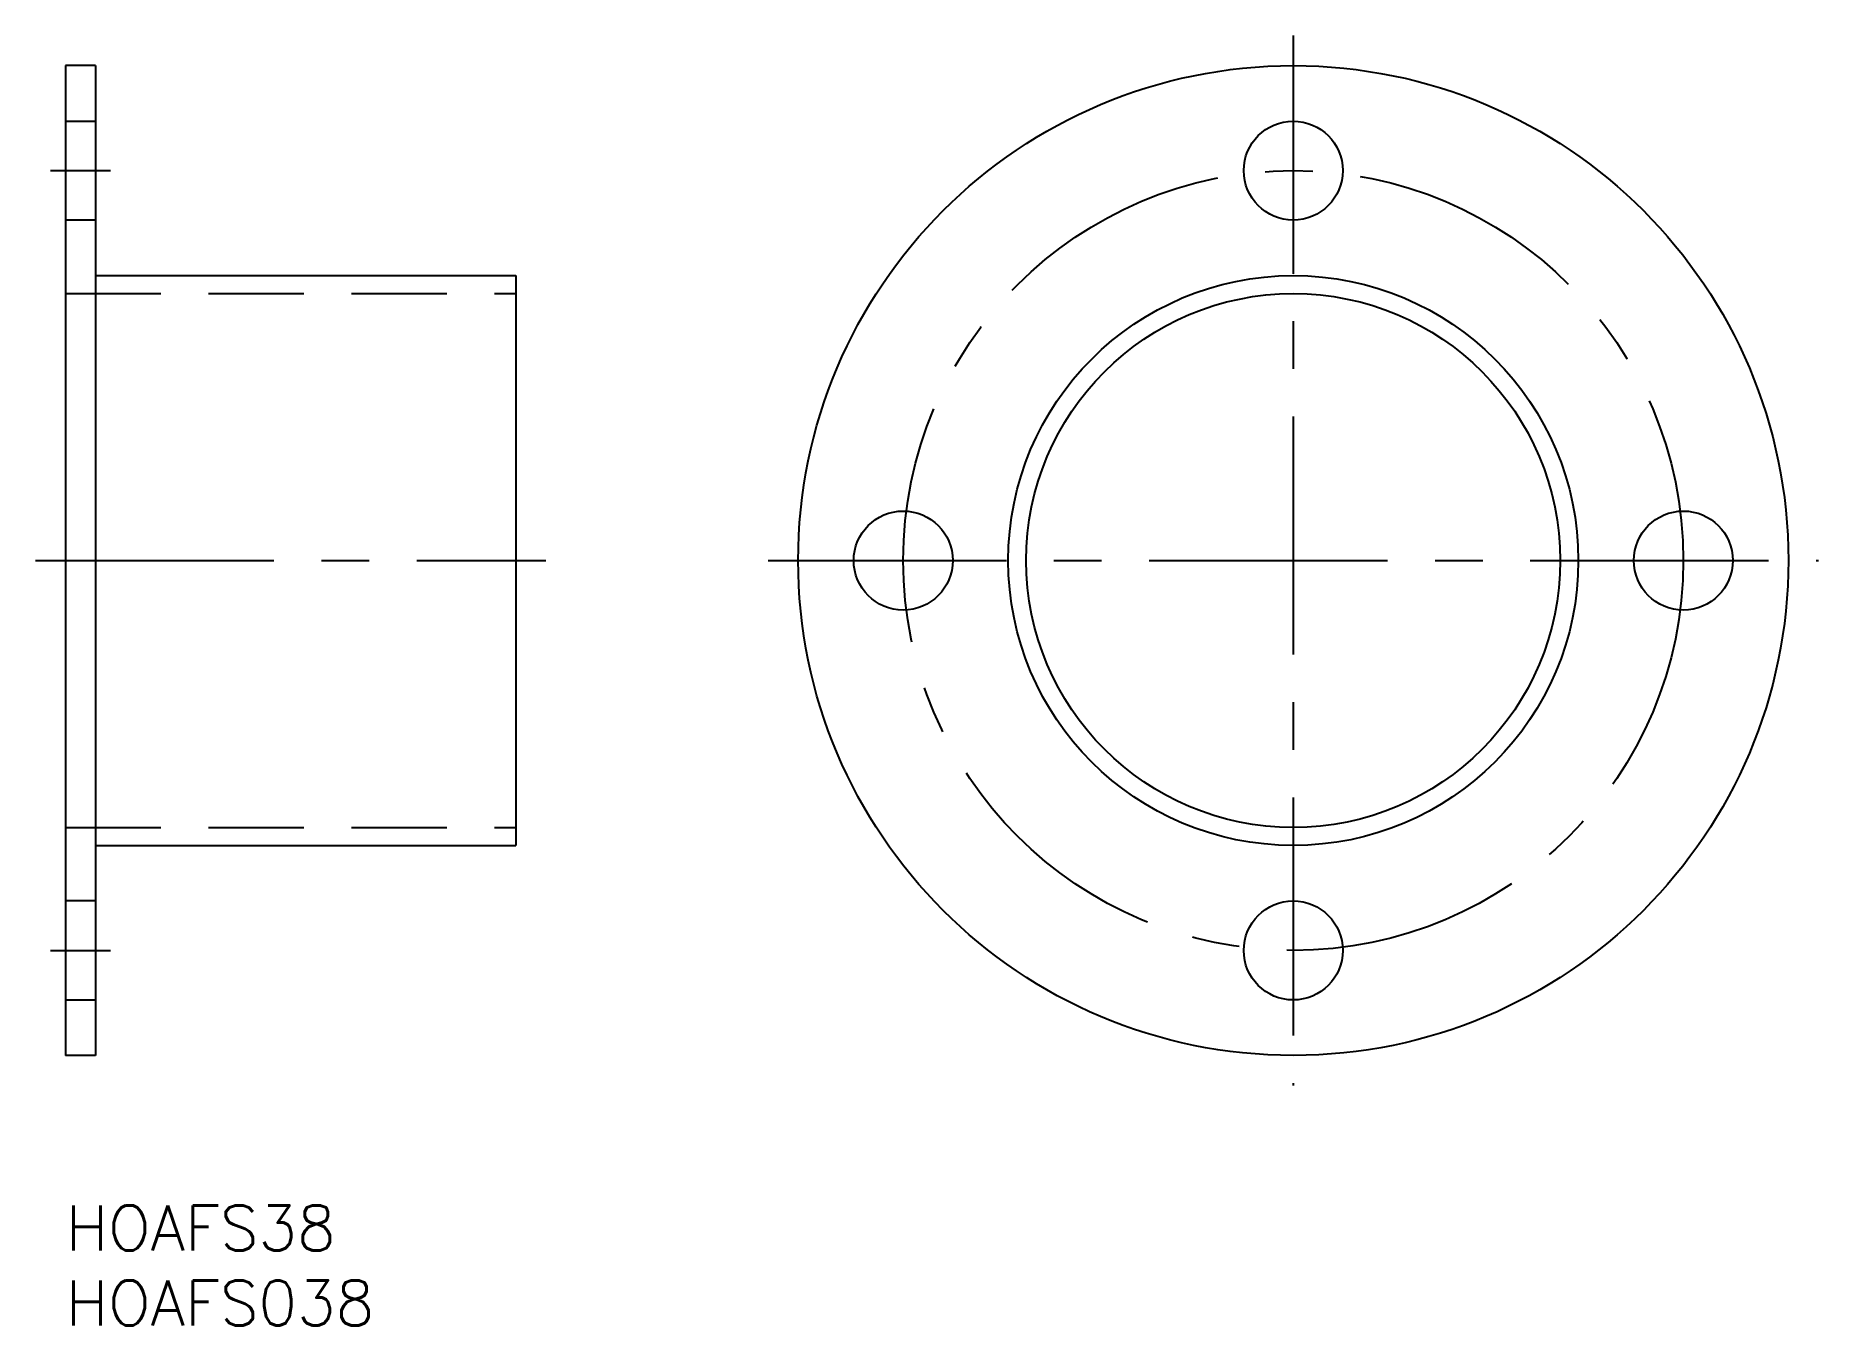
# Model space of a CAD drawing. Extents: x -2 to 117, y -8 to 78.
import ezdxf

# ---------------------------------------------------------------- set-up
doc = ezdxf.new("R2010")
doc.units = 0
doc.header["$LTSCALE"] = 0.5
doc.linetypes.add('CENTER', pattern=[50.8, 31.75, -6.35, 6.35, -6.35])
doc.linetypes.add('DASHED', pattern=[19.05, 12.7, -6.35])
for name, color, linetype in [('MSM_CENTER', 1, 'CENTER'), ('MSM_CONTINUOUS', 7, 'CONTINUOUS'), ('MSM_DASHED', 4, 'DASHED'), ('MSM_PART_NUMBER', 7, 'CONTINUOUS')]:
    doc.layers.add(name, color=color, linetype=linetype)
doc.styles.get("Standard").update_dxf_attribs({"font": 'txt.shx', "height": 3, "bigfont": 'bigfont.shx'})

# ---------------------------------------------------------------- blocks, each defined once
blk = doc.blocks.new('*U2')
at = {"layer": 'MSM_PART_NUMBER'}
blk.add_text('HOAFS38', height=3, dxfattribs=at).set_placement((0, -3))
blk = doc.blocks.new('*U3')
at = {"layer": 'MSM_PART_NUMBER'}
blk.add_text('HOAFS038', height=3, dxfattribs=at).set_placement((0, -8))

msp = doc.modelspace()

# ---------------------------------------------------------------- linework, layer by layer
at = {"layer": 'MSM_CENTER'}
for p, q in [((81.83, 78), (81.83, 8)), ((-1, 69), (3, 69)), ((-2, 43), (32, 43)), ((46.83, 43), (116.83, 43)), ((-1, 17), (3, 17))]:
    msp.add_line(p, q, dxfattribs=at)
msp.add_circle((81.83, 43), 26, dxfattribs=at)
at = {"layer": 'MSM_CONTINUOUS'}
for p, q in [((2, 76), (0, 76)), ((0, 76), (0, 10)), ((2, 76), (2, 10)), ((2, 62), (30, 62)), ((30, 62), (30, 24)), ((2, 24), (30, 24)), ((2, 10), (0, 10))]:
    msp.add_line(p, q, dxfattribs=at)
for centre, radius in [((81.83, 43), 33), ((81.83, 69), 3.3), ((81.83, 43), 19), ((81.83, 43), 17.8), ((55.83, 43), 3.3), ((107.83, 43), 3.3), ((81.83, 17), 3.3)]:
    msp.add_circle(centre, radius, dxfattribs=at)
at = {"layer": 'MSM_DASHED'}
for p, q in [((0, 72.3), (2, 72.3)), ((2, 65.7), (0, 65.7)), ((0, 60.8), (30, 60.8)), ((0, 25.2), (30, 25.2)), ((2, 20.3), (0, 20.3)), ((0, 13.7), (2, 13.7))]:
    msp.add_line(p, q, dxfattribs=at)

# ---------------------------------------------------------------- block references
at = {"layer": 'MSM_CONTINUOUS'}
for name in ['*U2', '*U3']:
    msp.add_blockref(name, (0, 0), dxfattribs=at)

doc.saveas('drawing.dxf')
